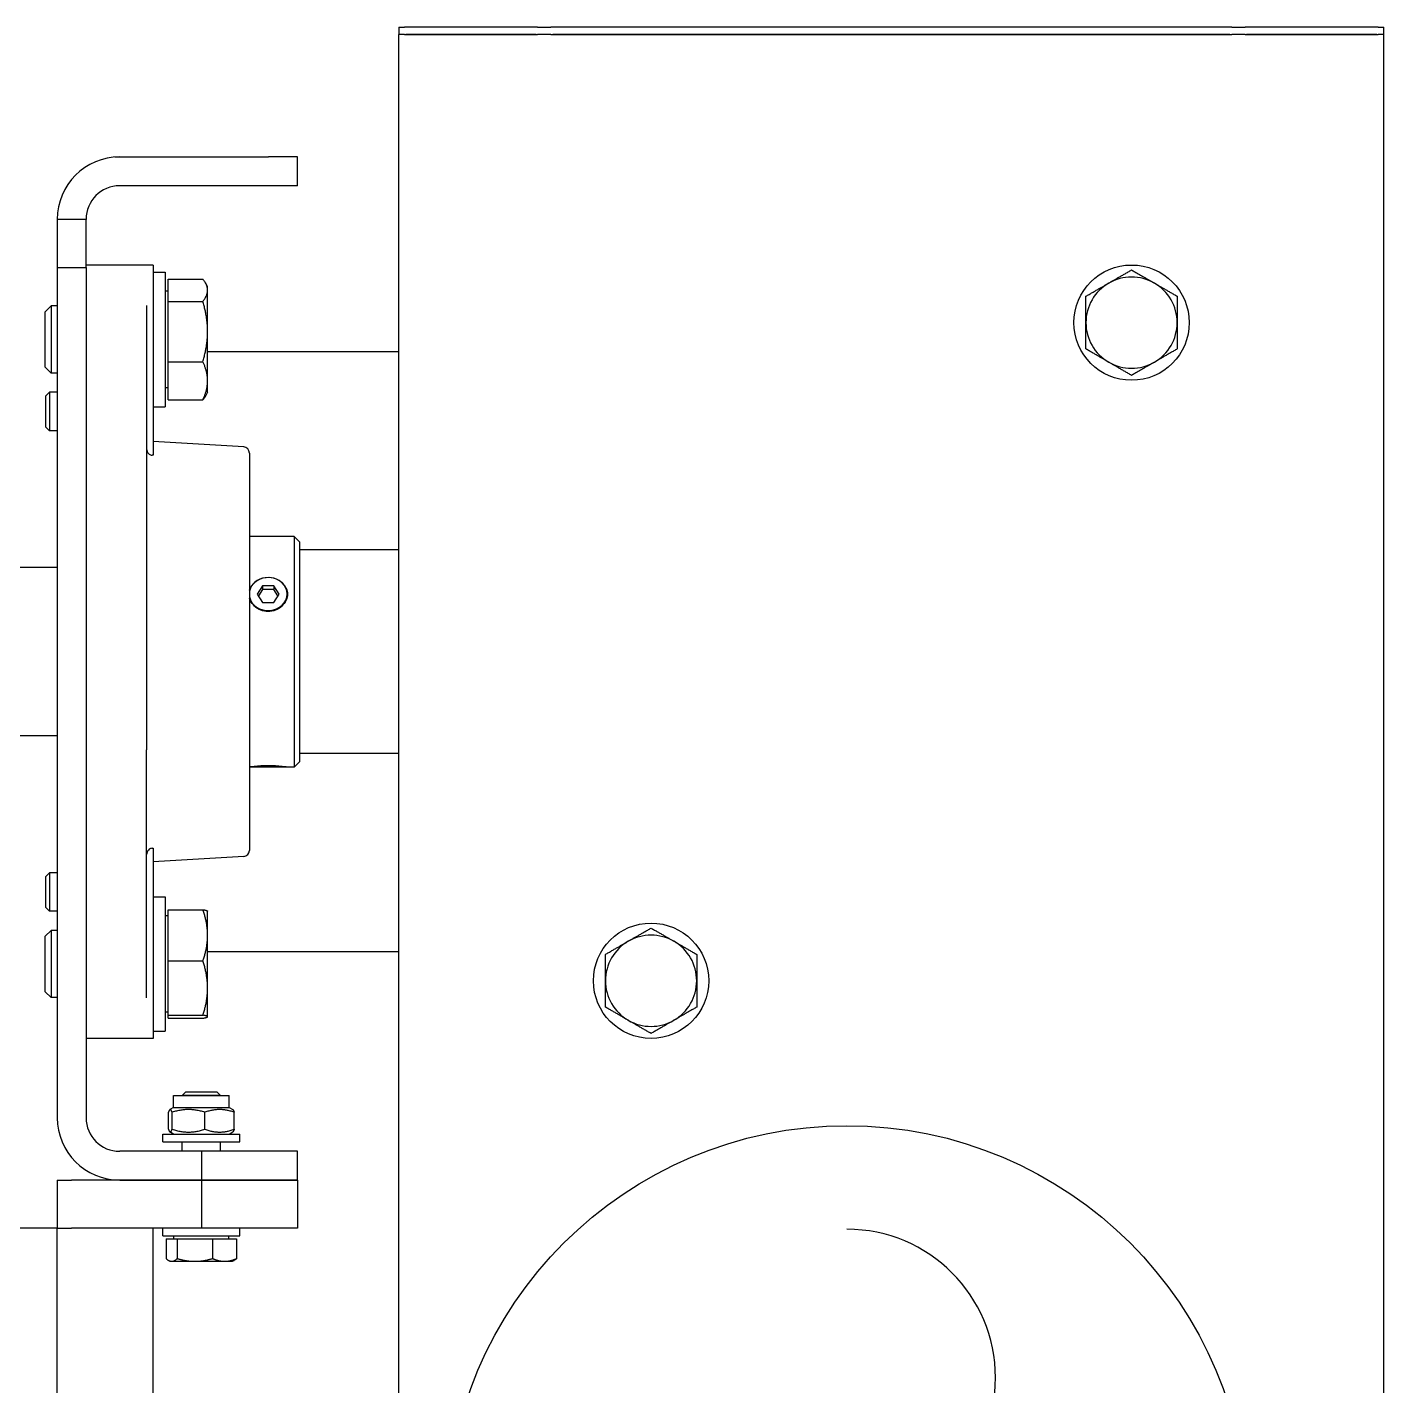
# Model space of a CAD drawing. Extents: x -3873 to 164127, y 7129 to 96529.
# Drawn here: x 43463.2 to 43745.6, y 42119.6 to 42402.4 of the extents above; entities that cross this region are included whole.
import ezdxf

# ---------------------------------------------------------------- set-up
doc = ezdxf.new("R2010")
doc.units = 0
for name, color, linetype in [('LAYOUT', 90, 'CONTINUOUS'), ('LAYOUT-KROMEKA', 1, 'CONTINUOUS'), ('TEXT', 3, 'CONTINUOUS')]:
    doc.layers.add(name, color=color, linetype=linetype)
doc.layers.add('LAYOUT Kromeka', color=1, linetype='CONTINUOUS', lineweight=5)

# ---------------------------------------------------------------- blocks, each defined once
blk = doc.blocks.new('Electricity')
at = {"layer": 'TEXT', "linetype": 'Continuous'}
blk.add_circle((116817.8, 15298.4), 333.4, dxfattribs=at)
at = {"layer": 'TEXT', "ltscale": 25}
for centre, start, end in [((116694.3, 15298.4), 0, 180), ((116941.4, 15298.4), 180, 0)]:
    blk.add_arc(centre, 123.6, start, end, dxfattribs=at)
blk = doc.blocks.new('A$Ccf7c2aec')
at = {"layer": 'LAYOUT-KROMEKA'}
for p, q in [((3875.03, 276.1), (3875.03, 374.1)), ((3977.53, 276.1), (3977.53, 366.6)), ((4012.53, 276.1), (4012.53, 366.6)), ((3924.26, 278.6), (3923.03, 277.37)), ((3937.03, 277.37), (3923.03, 277.37)), ((3923.03, 276.1), (3923.03, 277.37)), ((3924.26, 278.6), (3935.81, 278.6)), ((3935.81, 278.6), (3937.03, 277.37)), ((3937.03, 276.1), (3937.03, 277.37)), ((3941.8, 278.5), (3941.03, 277.73)), ((3949.03, 277.73), (3941.03, 277.73)), ((3941.03, 276.1), (3941.03, 277.73)), ((3941.8, 278.5), (3948.27, 278.5)), ((3948.27, 278.5), (3949.03, 277.73)), ((3949.03, 276.1), (3949.03, 277.73)), ((4041.8, 278.5), (4041.03, 277.73)), ((4049.03, 277.73), (4041.03, 277.73)), ((4041.03, 276.1), (4041.03, 277.73)), ((4041.8, 278.5), (4048.27, 278.5)), ((4048.27, 278.5), (4049.03, 277.73)), ((4049.03, 276.1), (4049.03, 277.73)), ((4054.26, 278.6), (4053.03, 277.37)), ((4067.03, 277.37), (4053.03, 277.37)), ((4053.03, 276.1), (4053.03, 277.37)), ((4054.26, 278.6), (4065.81, 278.6)), ((4065.81, 278.6), (4067.03, 277.37)), ((4067.03, 276.1), (4067.03, 277.37)), ((2775.03, 276.1), (3875.03, 276.1)), ((3885.03, 276.1), (3875.03, 276.1)), ((3875.03, 276.1), (3875.03, 273.1)), ((3875.03, 276.1), (3875.03, 273.1)), ((3885.03, 276.1), (3885.03, 273.1)), ((4075.03, 276.1), (3898.03, 276.1)), ((4075.03, 276.1), (4075.03, 270.1)), ((4085.03, 276.1), (4075.03, 276.1)), ((4085.03, 270.1), (4085.03, 276.1)), ((3875.03, 246.1), (3875.03, 273.1)), ((3875.03, 259.1), (3875.03, 273.1)), ((3885.03, 246.1), (3885.03, 273.1)), ((4075.03, 270.1), (3898.03, 270.1)), ((3914.53, 256.1), (3914.53, 270.1)), ((4075.03, 270.1), (4085.03, 270.1)), ((4075.53, 256.1), (4075.53, 270.1)), ((3885.03, 263.1), (3885.03, 246.1)), ((3891.03, 246.1), (3891.03, 263.1)), ((4092.03, 232.1), (4092.03, 263.1)), ((4098.03, 264.1), (4098.03, 232.1)), ((3923, 257.5), (3974.61, 257.5)), ((4015.46, 257.5), (3974.61, 257.5)), ((4067.07, 257.5), (4015.46, 257.5)), ((3490.03, 256.1), (3875.03, 256.1)), ((3930.03, 256.1), (3914.53, 256.1)), ((3916.03, 256.1), (3916.03, 253.6)), ((3954.14, 256.1), (3930.03, 256.1)), ((3944.03, 256.1), (3944.03, 253.6)), ((3952.42, 237.29), (3951.3, 256.1)), ((3954.13, 256.31), (3954.14, 256.1)), ((4035.92, 256.1), (4035.94, 256.31)), ((4060.03, 256.1), (4035.92, 256.1)), ((4037.65, 237.29), (4038.76, 256.1)), ((4046.03, 256.1), (4046.03, 253.6)), ((4075.53, 256.1), (4060.03, 256.1)), ((4074.03, 256.1), (4074.03, 253.6)), ((3868.13, 252.6), (3868.33, 252.93)), ((3868.13, 252.6), (3868.13, 252.28)), ((3868.13, 252.28), (3868.13, 247.45)), ((3872.83, 253.44), (3868.71, 253.44)), ((3872.83, 253.44), (3872.83, 251.12)), ((3872.83, 251.8), (3873.43, 251.8)), ((3873.43, 254.1), (3873.43, 238.1)), ((3873.43, 254.1), (3875.03, 254.1)), ((3893.03, 254.1), (3893.03, 238.1)), ((3893.03, 254.1), (3894.63, 254.1)), ((3894.63, 254.1), (3894.63, 238.1)), ((3894.63, 251.9), (3895.06, 252.63)), ((3895.62, 252.94), (3899.15, 252.94)), ((3895.62, 252.2), (3899.15, 252.2)), ((3900.13, 251.9), (3899.71, 252.63)), ((3900.13, 251.9), (3900.13, 240.3)), ((3900.13, 251.9), (3902.63, 251.9)), ((3902.63, 251.9), (3902.63, 240.3)), ((3944.03, 253.6), (3916.03, 253.6)), ((3918.73, 253), (3918.73, 245.78)), ((3918.73, 253), (3919.36, 253)), ((3919.36, 253), (3930.66, 253)), ((3919.36, 253), (3919.36, 245.78)), ((3919.98, 253), (3919.98, 253.6)), ((3930.66, 253), (3941.33, 253)), ((3930.66, 253), (3930.66, 245.78)), ((3940.08, 253), (3940.08, 253.6)), ((3941.33, 253), (3941.33, 245.78)), ((4074.03, 253.6), (4046.03, 253.6)), ((4047.47, 253), (4055.4, 253)), ((4047.47, 253), (4047.47, 245.78)), ((4049.98, 253), (4049.98, 253.6)), ((4055.4, 253), (4067.96, 253)), ((4055.4, 253), (4055.4, 245.78)), ((4067.96, 253), (4067.96, 245.78)), ((4067.96, 253), (4072.59, 253)), ((4070.08, 253), (4070.08, 253.6)), ((4072.59, 253), (4072.59, 245.78)), ((3872.83, 251.12), (3868.71, 251.12)), ((3872.83, 251.12), (3872.83, 243.78)), ((3891.03, 250.1), (3893.03, 250.1)), ((3902.63, 250.1), (3902.67, 250.1)), ((3902.67, 242.1), (3902.67, 250.1)), ((3903.43, 249.33), (3902.67, 250.1)), ((3903.43, 249.33), (3903.43, 242.87)), ((3868.13, 247.45), (3868.13, 241.27)), ((3885.03, 246.1), (3875.03, 246.1)), ((3875.03, 226.1), (3875.03, 246.1)), ((3885.03, 226.1), (3885.03, 246.1)), ((3885.03, 246.1), (3885.03, 226.1)), ((3891.03, 246.1), (3885.03, 246.1)), ((3891.03, 226.1), (3891.03, 246.1)), ((3872.83, 243.78), (3868.71, 243.78)), ((3872.83, 243.78), (3872.83, 238.76)), ((3895.62, 245.36), (3899.15, 245.36)), ((3919.03, 244.8), (3919.02, 244.81)), ((3919.03, 244.8), (3919.05, 244.8)), ((3919.05, 244.8), (3925.01, 244.8)), ((3925.01, 244.8), (3936, 244.8)), ((3932.53, 205), (3932.53, 244.8)), ((3936, 244.8), (3941.03, 244.8)), ((3941.03, 244.8), (3941.05, 244.81)), ((4049.03, 244.8), (4048.22, 245.27)), ((4049.03, 244.8), (4051.44, 244.8)), ((4051.44, 244.8), (4061.68, 244.8)), ((4057.53, 244.8), (4057.53, 205)), ((4061.68, 244.8), (4070.28, 244.8)), ((4070.28, 244.8), (4071.03, 244.8)), ((4071.03, 244.8), (4071.85, 245.27)), ((3868.13, 241.27), (3868.13, 239.6)), ((3891.03, 242.1), (3893.03, 242.1)), ((3902.63, 242.1), (3902.67, 242.1)), ((3903.43, 242.87), (3902.67, 242.1)), ((3868.13, 239.6), (3868.33, 239.27)), ((3872.83, 238.76), (3868.71, 238.76)), ((3872.83, 240.4), (3873.43, 240.4)), ((3873.43, 238.1), (3875.03, 238.1)), ((3893.03, 238.1), (3894.63, 238.1)), ((3894.63, 240.3), (3895.06, 239.57)), ((3895.62, 239.26), (3899.15, 239.26)), ((3900.13, 240.3), (3899.71, 239.57)), ((3900.13, 240.3), (3902.63, 240.3)), ((4036.39, 236.1), (3953.67, 236.1)), ((3971.03, 228.24), (3971.03, 236.1)), ((3971.07, 228.46), (3971.07, 235.94)), ((4019.03, 226.8), (4019.03, 236.1)), ((4007.03, 234.51), (4005.3, 233.35)), ((4005.3, 233.35), (4005.3, 231.05)), ((4007.95, 233.35), (4006.63, 234.24)), ((4008.77, 233.35), (4007.03, 234.51)), ((4007.95, 231.05), (4007.95, 233.35)), ((4008.77, 233.35), (4007.95, 233.35)), ((4008.77, 231.05), (4008.77, 233.35)), ((4092.03, 226.1), (4092.03, 232.1)), ((4098.03, 226.1), (4098.03, 232.1)), ((4005.3, 231.05), (4007.03, 229.89)), ((4006.63, 230.16), (4007.95, 231.05)), ((4007.03, 229.89), (4008.77, 231.05)), ((4008.77, 231.05), (4007.95, 231.05)), ((3971.03, 228.24), (3971.04, 228.23)), ((3971.03, 226.8), (3971.03, 228.16)), ((4019.03, 226.8), (3971.03, 226.8)), ((3972.13, 225.7), (3971.03, 226.8)), ((4017.93, 225.7), (4019.03, 226.8)), ((3885.03, 226.1), (3875.03, 226.1)), ((3885.03, 226.1), (3891.03, 226.1)), ((4017.93, 225.7), (3972.13, 225.7)), ((3973.83, 205), (3973.83, 225.7)), ((4016.23, 205), (4016.23, 225.7)), ((4092.03, 226.1), (4098.03, 226.1)), ((3588.53, 205), (4123.53, 205)), ((4123.53, 203.83), (4123.53, 205)), ((4125.03, 205), (4123.53, 205)), ((4123.53, 203.83), (4123.53, 176.17)), ((4125.03, 205), (4125.03, 203.83)), ((4125.03, 176.17), (4125.03, 203.83)), ((4123.53, 176.44), (4123.53, 203.56)), ((4123.53, 173.34), (4123.53, 176.17)), ((4125.03, 176.17), (4125.03, 173.34)), ((4123.53, 173.34), (4123.53, 31.66)), ((4123.53, 32.03), (4123.53, 172.97)), ((4125.03, 31.66), (4125.03, 173.34)), ((4123.53, 28.83), (4123.53, 31.66)), ((4125.03, 31.66), (4125.03, 28.83)), ((4123.53, 28.83), (4123.53, 1.17)), ((4123.53, 1.44), (4123.53, 28.56)), ((4125.03, 1.17), (4125.03, 28.83)), ((3588.53, 0), (4123.53, 0)), ((4123.53, 0), (4123.53, 1.17)), ((4123.53, 0), (4125.03, 0)), ((4125.03, 1.17), (4125.03, 0))]:
    blk.add_line(p, q, dxfattribs=at)
for centre in [(3926.53, 152.5), (4063.53, 52.5)]:
    blk.add_circle(centre, 12, dxfattribs=at)
for centre, radius, start, end in [((3898.03, 263.1), 13, 90, 180), ((4085.03, 263.1), 13, 0, 90), ((3898.03, 263.1), 7, 90, 180), ((4085.03, 263.1), 7, 0, 90), ((3953.67, 237.36), 1.26, 183, 270), ((4036.39, 237.36), 1.26, 270, 357), ((3926.53, 152.5), 9.5, 90, 150), ((3926.53, 152.5), 9.5, 30, 90), ((3926.53, 152.5), 9.5, 150, 210), ((3926.53, 152.5), 9.5, 330, 30), ((3926.53, 152.5), 9.5, 210, 270), ((3926.53, 152.5), 9.5, 270, 330), ((4063.53, 52.5), 9.5, 90, 150), ((4063.53, 52.5), 9.5, 30, 90), ((4063.53, 52.5), 9.5, 150, 210), ((4063.53, 52.5), 9.5, 330, 30), ((4063.53, 52.5), 9.5, 210, 270), ((4063.53, 52.5), 9.5, 270, 330)]:
    blk.add_arc(centre, radius, start, end, dxfattribs=at)
for centre, major_axis, start_param, end_param in [((4007.03, 232.2), (0, 3.96), 0.172496, 6.11069), ((4007.01, 232.2), (0, -4), 3.500904, 5.923874), ((4007.01, 232.2), (0, 4), 0.224075, 0.359312), ((4007.01, 232.2), (0, 4), 5.923874, 6.05911), ((4007.01, 232.2), (0, 4), 3.500904, 5.923874), ((4007.01, 232.2), (0, -4), 5.923874, 6.642497)]:
    blk.add_ellipse(centre, major_axis=major_axis, ratio=0.866025, start_param=start_param, end_param=end_param, dxfattribs=at)
for points, knots in [([(3954.13, 256.31), (3954.12, 256.44), (3954.09, 256.59), (3953.97, 256.86), (3953.86, 257.01), (3953.63, 257.23), (3953.46, 257.34), (3953.16, 257.46), (3952.96, 257.5), (3952.79, 257.5)], [-0.3790177, -0.3790177, -0.3790177, -0.3790177, -0.3397976, -0.3397976, -0.2925208, -0.2925208, -0.2433128, -0.2433128, -0.1925715, -0.1925715, -0.1925715, -0.1925715]), ([(4037.28, 257.5), (4037.11, 257.5), (4036.91, 257.46), (4036.6, 257.34), (4036.44, 257.23), (4036.2, 257.01), (4036.09, 256.86), (4035.98, 256.59), (4035.95, 256.44), (4035.94, 256.31)], [-0.5783668, -0.5783668, -0.5783668, -0.5783668, -0.5276255, -0.5276255, -0.4784175, -0.4784175, -0.4311408, -0.4311408, -0.3919206, -0.3919206, -0.3919206, -0.3919206]), ([(3971.07, 235.94), (3971.08, 235.93), (3971.08, 235.91), (3971.11, 235.69), (3971.16, 235.38), (3971.24, 234.67), (3971.29, 234.22), (3971.35, 233.24), (3971.37, 232.7), (3971.37, 232.2)], [-1.6734941, -1.6734941, -1.6734941, -1.6734941, -1.6607582, -1.6607582, -1.5097824, -1.5097824, -1.3588025, -1.3588025, -1.2078227, -1.2078227, -1.2078227, -1.2078227]), ([(4005.79, 228.46), (4005.76, 228.47), (4005.72, 228.49), (4005.24, 228.71), (4004.83, 229.02), (4004.17, 229.73), (4003.88, 230.18), (4003.5, 231.16), (4003.4, 231.7), (4003.4, 232.2), (4003.4, 232.7), (4003.5, 233.24), (4003.88, 234.22), (4004.17, 234.67), (4004.83, 235.38), (4005.24, 235.69), (4005.72, 235.91), (4005.76, 235.93), (4005.79, 235.94)], [1.9499739, 1.9499739, 1.9499739, 1.9499739, 1.9627098, 1.9627098, 2.1136856, 2.1136856, 2.2646655, 2.2646655, 2.4156453, 2.4156453, 2.4156453, 2.5666252, 2.5666252, 2.717605, 2.717605, 2.8685809, 2.8685809, 2.8813168, 2.8813168, 2.8813168, 2.8813168]), ([(3971.37, 232.2), (3971.37, 231.7), (3971.35, 231.16), (3971.29, 230.18), (3971.24, 229.73), (3971.16, 229.02), (3971.11, 228.71), (3971.08, 228.49), (3971.08, 228.47), (3971.07, 228.46)], [-1.2078227, -1.2078227, -1.2078227, -1.2078227, -1.0568428, -1.0568428, -0.905863, -0.905863, -0.7548872, -0.7548872, -0.7421512, -0.7421512, -0.7421512, -0.7421512]), ([(4008.23, 228.46), (4007.85, 228.26), (4007.44, 228.16), (4006.63, 228.16), (4006.2, 228.26), (4005.79, 228.46)], [1.6236635, 1.6236635, 1.6236635, 1.6236635, 1.7637105, 1.7637105, 1.9037575, 1.9037575, 1.9037575, 1.9037575])]:
    blk.add_open_spline(points, degree=3, knots=knots, dxfattribs=at)
for points, weights in [([(3868.71, 253.44), (3868.13, 252.82), (3868.13, 252.28)], [1, 1.0379548493, 1]), ([(3868.13, 252.28), (3868.13, 251.74), (3868.71, 251.12)], [1, 1.0379548493, 1]), ([(3895.62, 252.94), (3894.53, 252.57), (3895.62, 252.2)], [1, 1.15470053838, 1]), ([(3895.62, 252.2), (3894.53, 248.78), (3895.62, 245.36)], [1, 1.15470053838, 1]), ([(3899.15, 252.2), (3900.23, 252.57), (3899.15, 252.94)], [1, 1.15470053838, 1]), ([(3899.15, 245.36), (3900.23, 248.78), (3899.15, 252.2)], [1, 1.15470053838, 1]), ([(3868.71, 251.12), (3868.13, 249.15), (3868.13, 247.45)], [1, 1.0379548493, 1]), ([(3868.13, 247.45), (3868.13, 245.75), (3868.71, 243.78)], [1, 1.0379548493, 1]), ([(3868.71, 243.78), (3868.13, 242.43), (3868.13, 241.27)], [1, 1.0379548493, 1]), ([(3895.62, 245.36), (3894.53, 242.31), (3895.62, 239.26)], [1, 1.15470053838, 1]), ([(3899.15, 239.26), (3900.23, 242.31), (3899.15, 245.36)], [1, 1.15470053838, 1]), ([(3918.73, 245.78), (3918.9, 244.8), (3919.05, 244.8)], [1, 1.0379548493, 1]), ([(3919.05, 244.8), (3919.19, 244.8), (3919.36, 245.78)], [1, 1.0379548493, 1]), ([(3919.36, 245.78), (3922.39, 244.8), (3925.01, 244.8)], [1, 1.0379548493, 1]), ([(3925.01, 244.8), (3927.63, 244.8), (3930.66, 245.78)], [1, 1.0379548493, 1]), ([(3930.66, 245.78), (3933.52, 244.8), (3936, 244.8)], [1, 1.0379548493, 1]), ([(3936, 244.8), (3938.47, 244.8), (3941.33, 245.78)], [1, 1.0379548493, 1]), ([(3941.33, 245.78), (3941.18, 244.88), (3941.05, 244.81)], [1, 1.03457079618, 1.00616466212]), ([(4047.47, 245.78), (4049.6, 244.8), (4051.44, 244.8)], [1, 1.0379548493, 1]), ([(4048.22, 245.27), (4047.86, 245.48), (4047.47, 245.78)], [1.01603521509, 1.01150510505, 1]), ([(4051.44, 244.8), (4053.28, 244.8), (4055.4, 245.78)], [1, 1.0379548493, 1]), ([(4055.4, 245.78), (4058.77, 244.8), (4061.68, 244.8)], [1, 1.0379548493, 1]), ([(4061.68, 244.8), (4064.59, 244.8), (4067.96, 245.78)], [1, 1.0379548493, 1]), ([(4067.96, 245.78), (4069.2, 244.8), (4070.28, 244.8)], [1, 1.0379548493, 1]), ([(4070.28, 244.8), (4071.35, 244.8), (4072.59, 245.78)], [1, 1.0379548493, 1]), ([(3868.13, 241.27), (3868.13, 240.1), (3868.71, 238.76)], [1, 1.0379548493, 1]), ([(3868.71, 238.76), (3868.47, 239.02), (3868.33, 239.27)], [1, 1.01584887143, 1.01846166208]), ([(3895.62, 239.26), (3895.14, 239.43), (3895.06, 239.57)], [1, 1.06307659666, 1.07471630644]), ([(3899.71, 239.57), (3899.63, 239.43), (3899.15, 239.26)], [1.07471630644, 1.06307659666, 1]), ([(3918.31, 157.25), (3919.58, 159.45), (3921.05, 162)], [1, 1.0379548493, 1]), ([(3921.05, 162), (3923.99, 162), (3926.53, 162)], [1, 1.0379548493, 1]), ([(3926.53, 162), (3929.08, 162), (3932.02, 162)], [1, 1.0379548493, 1]), ([(3932.02, 162), (3933.49, 159.45), (3934.76, 157.25)], [1, 1.0379548493, 1]), ([(3915.56, 152.5), (3917.03, 155.05), (3918.31, 157.25)], [1, 1.0379548493, 1]), ([(3934.76, 157.25), (3936.03, 155.05), (3937.5, 152.5)], [1, 1.0379548493, 1]), ([(3918.31, 147.75), (3917.03, 149.95), (3915.56, 152.5)], [1, 1.0379548493, 1]), ([(3937.5, 152.5), (3936.03, 149.95), (3934.76, 147.75)], [1, 1.0379548493, 1]), ([(3921.05, 143), (3919.58, 145.55), (3918.31, 147.75)], [1, 1.0379548493, 1]), ([(3934.76, 147.75), (3933.49, 145.55), (3932.02, 143)], [1, 1.0379548493, 1]), ([(3926.53, 143), (3923.99, 143), (3921.05, 143)], [1, 1.0379548493, 1]), ([(3932.02, 143), (3929.08, 143), (3926.53, 143)], [1, 1.0379548493, 1]), ([(4055.31, 57.25), (4056.58, 59.45), (4058.05, 62)], [1, 1.0379548493, 1]), ([(4058.05, 62), (4060.99, 62), (4063.53, 62)], [1, 1.0379548493, 1]), ([(4063.53, 62), (4066.08, 62), (4069.02, 62)], [1, 1.0379548493, 1]), ([(4069.02, 62), (4070.49, 59.45), (4071.76, 57.25)], [1, 1.0379548493, 1]), ([(4052.56, 52.5), (4054.03, 55.05), (4055.31, 57.25)], [1, 1.0379548493, 1]), ([(4071.76, 57.25), (4073.03, 55.05), (4074.5, 52.5)], [1, 1.0379548493, 1]), ([(4055.31, 47.75), (4054.03, 49.95), (4052.56, 52.5)], [1, 1.0379548493, 1]), ([(4074.5, 52.5), (4073.03, 49.95), (4071.76, 47.75)], [1, 1.0379548493, 1]), ([(4058.05, 43), (4056.58, 45.55), (4055.31, 47.75)], [1, 1.0379548493, 1]), ([(4071.76, 47.75), (4070.49, 45.55), (4069.02, 43)], [1, 1.0379548493, 1]), ([(4063.53, 43), (4060.99, 43), (4058.05, 43)], [1, 1.0379548493, 1]), ([(4069.02, 43), (4066.08, 43), (4063.53, 43)], [1, 1.0379548493, 1])]:
    blk.add_rational_spline(points, weights, degree=2, dxfattribs=at)
for points in [[(3971.05, 236.1), (3971.06, 236.06), (3971.07, 236.01), (3971.07, 235.94)], [(4005.79, 235.94), (4005.92, 236.01), (4006.05, 236.06), (4006.17, 236.1)], [(4007.87, 236.1), (4007.99, 236.06), (4008.11, 236.01), (4008.23, 235.94)], [(3971.07, 228.46), (3971.05, 228.26), (3971.03, 228.16), (3971.03, 228.16)]]:
    blk.add_open_spline(points, degree=3, dxfattribs=at)
at = {"layer": 'LAYOUT Kromeka', "color": 4, "linetype": 'Continuous', "xscale": 0.25, "yscale": 0.25, "zscale": 0.25}
blk.add_blockref('Electricity', (-25391.44, -3712.87), dxfattribs=at)

msp = doc.modelspace()

# ---------------------------------------------------------------- block references
at = {"layer": 'LAYOUT', "color": 4, "linetype": 'Continuous', "ltscale": 20, "rotation": 90}
msp.add_blockref('A$Ccf7c2aec', (43745.56, 38277.35), dxfattribs=at)

doc.saveas('drawing.dxf')
